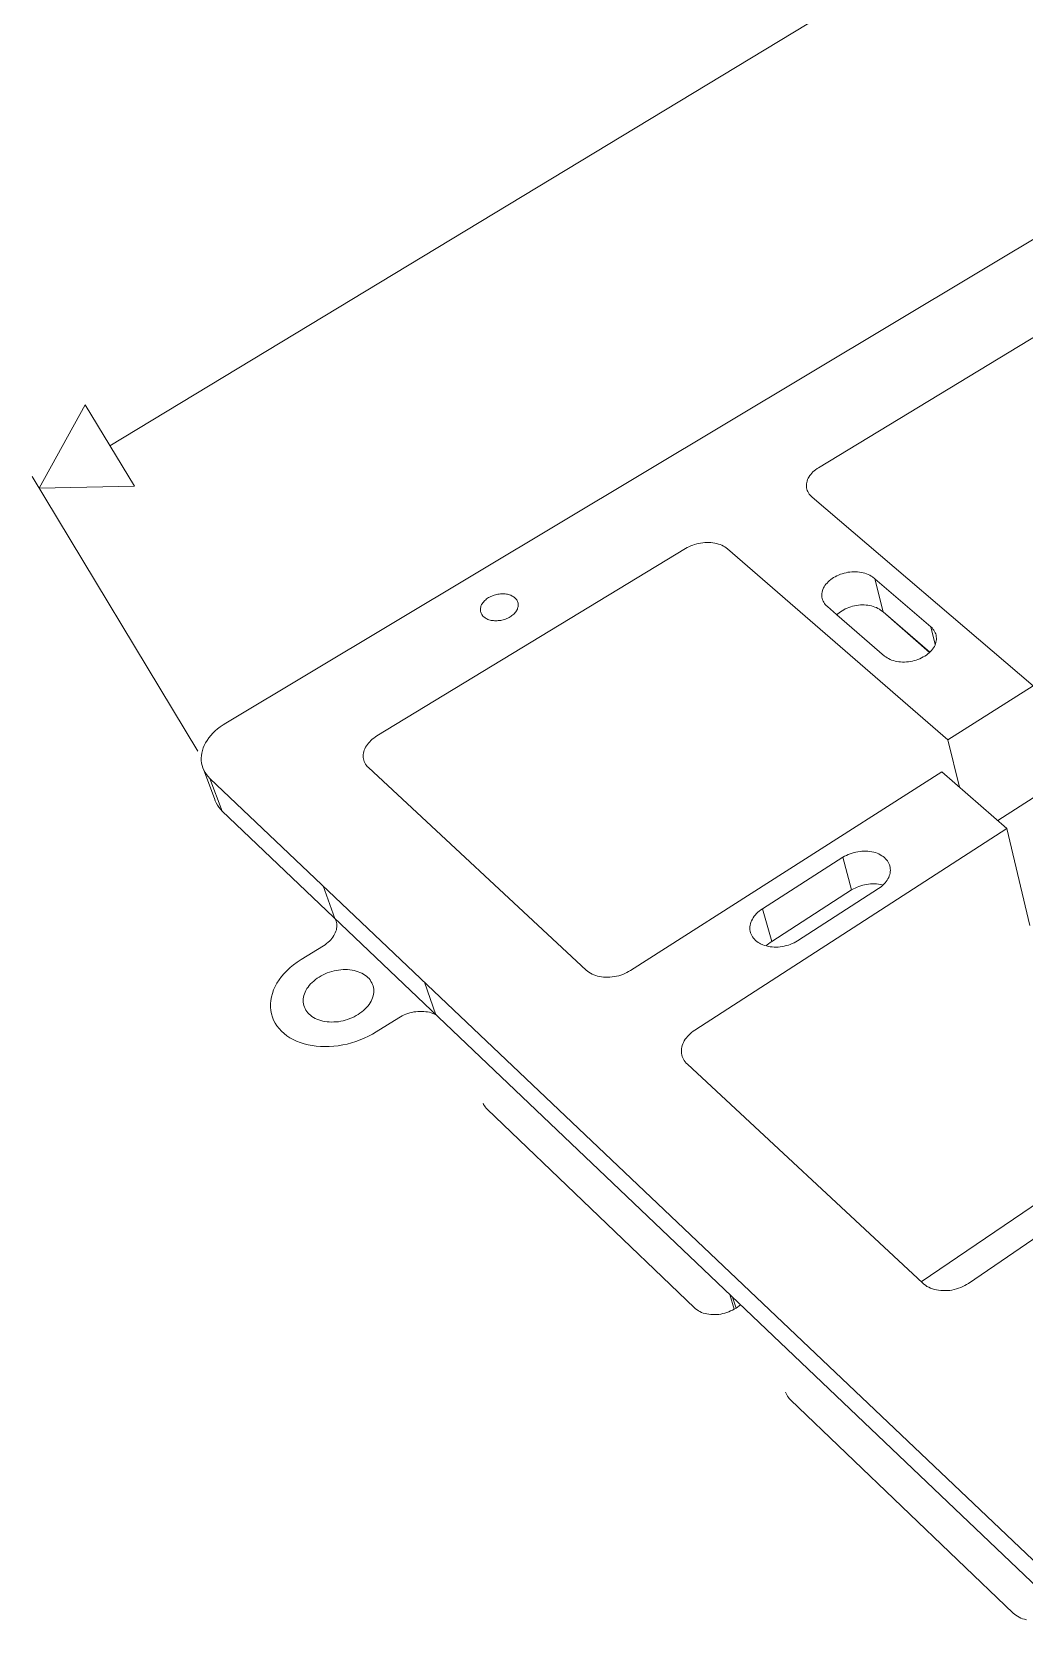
# Model space of a CAD drawing. Header units: millimetres. Extents: x 438 to 4638, y 478 to 3448.
# Drawn here: x 2655 to 2747.4, y 2265.7 to 2415.8 of the extents above; entities that cross this region are included whole.
import ezdxf

# ---------------------------------------------------------------- set-up
doc = ezdxf.new("R2010")
doc.units = ezdxf.units.MM

msp = doc.modelspace()

# ---------------------------------------------------------------- linework, layer by layer
at = {"lineweight": 5}
for p, q in [((2662.28, 2377.35), (2867.47, 2501.45)), ((2886.79, 2479.55), (2673.07, 2351.57)), ((2728.23, 2375.32), (2754.98, 2391.56)), ((2670.45, 2348.96), (2655.05, 2374.49)), ((2727.2, 2374.21), (2727.26, 2374.33)), ((2727.26, 2374.33), (2727.33, 2374.45)), ((2727.33, 2374.45), (2727.41, 2374.58)), ((2727.41, 2374.58), (2727.49, 2374.69)), ((2727.49, 2374.69), (2727.59, 2374.81)), ((2727.59, 2374.81), (2727.7, 2374.92)), ((2727.7, 2374.92), (2727.82, 2375.03)), ((2727.82, 2375.03), (2727.95, 2375.13)), ((2727.95, 2375.13), (2728.08, 2375.23)), ((2728.08, 2375.23), (2728.23, 2375.32)), ((2727.09, 2373.7), (2727.1, 2373.83)), ((2727.09, 2373.57), (2727.09, 2373.7)), ((2727.1, 2373.45), (2727.09, 2373.57)), ((2727.1, 2373.83), (2727.12, 2373.95)), ((2727.13, 2373.33), (2727.1, 2373.45)), ((2727.12, 2373.95), (2727.16, 2374.08)), ((2727.17, 2373.21), (2727.13, 2373.33)), ((2727.16, 2374.08), (2727.2, 2374.21)), ((2727.21, 2373.09), (2727.17, 2373.21)), ((2727.27, 2372.98), (2727.21, 2373.09)), ((2727.35, 2372.87), (2727.27, 2372.98)), ((2727.43, 2372.76), (2727.35, 2372.87)), ((2727.52, 2372.66), (2727.43, 2372.76)), ((2727.62, 2372.57), (2727.52, 2372.66)), ((2748.2, 2355.04), (2727.62, 2372.57)), ((2716.69, 2368.18), (2716.88, 2368.23)), ((2716.88, 2368.23), (2717.06, 2368.27)), ((2717.06, 2368.27), (2717.25, 2368.31)), ((2717.25, 2368.31), (2717.44, 2368.34)), ((2717.44, 2368.34), (2717.64, 2368.35)), ((2717.64, 2368.35), (2717.83, 2368.36)), ((2717.83, 2368.36), (2718.01, 2368.36)), ((2718.01, 2368.36), (2718.2, 2368.35)), ((2718.2, 2368.35), (2718.38, 2368.33)), ((2718.38, 2368.33), (2718.56, 2368.3)), ((2718.56, 2368.3), (2718.73, 2368.26)), ((2718.73, 2368.26), (2718.9, 2368.22)), ((2687.13, 2350.37), (2715.83, 2367.8)), ((2715.83, 2367.8), (2715.99, 2367.89)), ((2715.99, 2367.89), (2716.16, 2367.97)), ((2716.16, 2367.97), (2716.33, 2368.05)), ((2716.33, 2368.05), (2716.51, 2368.12)), ((2716.51, 2368.12), (2716.69, 2368.18)), ((2718.9, 2368.22), (2719.06, 2368.16)), ((2719.06, 2368.16), (2719.21, 2368.1)), ((2719.21, 2368.1), (2719.36, 2368.03)), ((2719.36, 2368.03), (2719.49, 2367.95)), ((2719.49, 2367.95), (2719.62, 2367.86)), ((2719.62, 2367.86), (2719.74, 2367.77)), ((2719.74, 2367.77), (2740.26, 2349.99)), ((2729.76, 2365.18), (2729.92, 2365.26)), ((2729.92, 2365.26), (2730.08, 2365.33)), ((2730.08, 2365.33), (2730.25, 2365.4)), ((2730.25, 2365.4), (2730.43, 2365.46)), ((2730.43, 2365.46), (2730.6, 2365.51)), ((2730.6, 2365.51), (2730.78, 2365.55)), ((2730.78, 2365.55), (2730.96, 2365.59)), ((2730.96, 2365.59), (2731.14, 2365.61)), ((2731.14, 2365.61), (2731.33, 2365.63)), ((2731.33, 2365.63), (2731.51, 2365.63)), ((2731.51, 2365.63), (2731.69, 2365.63)), ((2731.69, 2365.63), (2731.86, 2365.62)), ((2731.86, 2365.62), (2732.04, 2365.6)), ((2732.04, 2365.6), (2732.21, 2365.58)), ((2732.21, 2365.58), (2732.38, 2365.54)), ((2732.38, 2365.54), (2732.54, 2365.5)), ((2732.54, 2365.5), (2732.69, 2365.44)), ((2732.69, 2365.44), (2732.84, 2365.38)), ((2732.84, 2365.38), (2732.98, 2365.31)), ((2732.98, 2365.31), (2733.11, 2365.24)), ((2733.11, 2365.24), (2733.23, 2365.16)), ((2728.53, 2363.63), (2728.55, 2363.75)), ((2728.55, 2363.75), (2728.58, 2363.88)), ((2728.58, 2363.88), (2728.63, 2364)), ((2728.63, 2364), (2728.68, 2364.13)), ((2728.68, 2364.13), (2728.75, 2364.25)), ((2728.75, 2364.25), (2728.82, 2364.36)), ((2728.82, 2364.36), (2728.91, 2364.48)), ((2728.91, 2364.48), (2729.01, 2364.59)), ((2729.01, 2364.59), (2729.11, 2364.7)), ((2729.11, 2364.7), (2729.22, 2364.81)), ((2729.22, 2364.81), (2729.35, 2364.91)), ((2729.35, 2364.91), (2729.48, 2365)), ((2729.48, 2365), (2729.61, 2365.09)), ((2729.61, 2365.09), (2729.76, 2365.18)), ((2733.23, 2365.16), (2733.46, 2364.98)), ((2733.46, 2364.98), (2738.68, 2360.51)), ((2734.23, 2361.9), (2733.46, 2364.98)), ((2696.76, 2362.26), (2696.75, 2362.18)), ((2696.78, 2362.35), (2696.76, 2362.26)), ((2696.8, 2362.43), (2696.78, 2362.35)), ((2696.83, 2362.51), (2696.8, 2362.43)), ((2696.87, 2362.59), (2696.83, 2362.51)), ((2696.92, 2362.67), (2696.87, 2362.59)), ((2696.97, 2362.75), (2696.92, 2362.67)), ((2697.03, 2362.82), (2696.97, 2362.75)), ((2697.1, 2362.9), (2697.03, 2362.82)), ((2697.17, 2362.97), (2697.1, 2362.9)), ((2697.25, 2363.04), (2697.17, 2362.97)), ((2697.33, 2363.11), (2697.25, 2363.04)), ((2697.42, 2363.17), (2697.33, 2363.11)), ((2697.51, 2363.23), (2697.42, 2363.17)), ((2697.61, 2363.28), (2697.51, 2363.23)), ((2697.71, 2363.34), (2697.61, 2363.28)), ((2697.82, 2363.38), (2697.71, 2363.34)), ((2697.93, 2363.42), (2697.82, 2363.38)), ((2698.04, 2363.46), (2697.93, 2363.42)), ((2698.15, 2363.5), (2698.04, 2363.46)), ((2698.26, 2363.52), (2698.15, 2363.5)), ((2698.38, 2363.55), (2698.26, 2363.52)), ((2698.49, 2363.56), (2698.38, 2363.55)), ((2698.61, 2363.58), (2698.49, 2363.56)), ((2698.72, 2363.58), (2698.61, 2363.58)), ((2698.84, 2363.59), (2698.72, 2363.58)), ((2698.95, 2363.58), (2698.84, 2363.59)), ((2699.06, 2363.57), (2698.95, 2363.58)), ((2699.17, 2363.56), (2699.06, 2363.57)), ((2699.27, 2363.54), (2699.17, 2363.56)), ((2699.38, 2363.52), (2699.27, 2363.54)), ((2699.47, 2363.49), (2699.38, 2363.52)), ((2699.57, 2363.45), (2699.47, 2363.49)), ((2699.66, 2363.41), (2699.57, 2363.45)), ((2699.75, 2363.37), (2699.66, 2363.41)), ((2699.83, 2363.32), (2699.75, 2363.37)), ((2699.9, 2363.27), (2699.83, 2363.32)), ((2699.97, 2363.21), (2699.9, 2363.27)), ((2700.03, 2363.15), (2699.97, 2363.21)), ((2700.09, 2363.09), (2700.03, 2363.15)), ((2700.14, 2363.02), (2700.09, 2363.09)), ((2700.18, 2362.95), (2700.14, 2363.02)), ((2700.21, 2362.88), (2700.18, 2362.95)), ((2700.19, 2362.16), (2700.22, 2362.24)), ((2700.24, 2362.8), (2700.21, 2362.88)), ((2700.22, 2362.24), (2700.25, 2362.32)), ((2700.26, 2362.73), (2700.24, 2362.8)), ((2700.25, 2362.32), (2700.27, 2362.4)), ((2700.27, 2362.65), (2700.26, 2362.73)), ((2700.28, 2362.57), (2700.27, 2362.65)), ((2700.27, 2362.4), (2700.28, 2362.49)), ((2700.28, 2362.49), (2700.28, 2362.57)), ((2728.52, 2363.51), (2728.53, 2363.63)), ((2728.52, 2363.38), (2728.52, 2363.51)), ((2728.53, 2363.26), (2728.52, 2363.38)), ((2728.56, 2363.14), (2728.53, 2363.26)), ((2728.59, 2363.02), (2728.56, 2363.14)), ((2728.64, 2362.91), (2728.59, 2363.02)), ((2728.7, 2362.8), (2728.64, 2362.91)), ((2728.77, 2362.69), (2728.7, 2362.8)), ((2728.85, 2362.59), (2728.77, 2362.69)), ((2728.94, 2362.49), (2728.85, 2362.59)), ((2729.04, 2362.4), (2728.94, 2362.49)), ((2729.9, 2361.66), (2729.04, 2362.4)), ((2730.71, 2362.18), (2730.87, 2362.25)), ((2730.87, 2362.25), (2731.04, 2362.32)), ((2731.04, 2362.32), (2731.21, 2362.38)), ((2731.21, 2362.38), (2731.39, 2362.43)), ((2731.39, 2362.43), (2731.57, 2362.47)), ((2731.57, 2362.47), (2731.75, 2362.51)), ((2731.75, 2362.51), (2731.93, 2362.53)), ((2731.93, 2362.53), (2732.11, 2362.55)), ((2732.11, 2362.55), (2732.29, 2362.55)), ((2732.29, 2362.55), (2732.47, 2362.55)), ((2732.47, 2362.55), (2732.64, 2362.54)), ((2732.64, 2362.54), (2732.82, 2362.52)), ((2732.82, 2362.52), (2732.99, 2362.5)), ((2732.99, 2362.5), (2733.15, 2362.46)), ((2733.15, 2362.46), (2733.31, 2362.42)), ((2733.31, 2362.42), (2733.47, 2362.36)), ((2733.47, 2362.36), (2733.61, 2362.3)), ((2733.61, 2362.3), (2733.75, 2362.23)), ((2733.75, 2362.23), (2733.88, 2362.16)), ((2696.75, 2362.18), (2696.75, 2362.1)), ((2696.75, 2362.1), (2696.75, 2362.02)), ((2696.75, 2362.02), (2696.76, 2361.94)), ((2696.76, 2361.94), (2696.78, 2361.87)), ((2696.78, 2361.87), (2696.81, 2361.79)), ((2696.81, 2361.79), (2696.85, 2361.72)), ((2696.85, 2361.72), (2696.89, 2361.65)), ((2696.89, 2361.65), (2696.94, 2361.58)), ((2696.94, 2361.58), (2696.99, 2361.52)), ((2696.99, 2361.52), (2697.05, 2361.45)), ((2697.05, 2361.45), (2697.12, 2361.4)), ((2697.12, 2361.4), (2697.2, 2361.35)), ((2697.2, 2361.35), (2697.28, 2361.3)), ((2697.28, 2361.3), (2697.36, 2361.25)), ((2697.36, 2361.25), (2697.45, 2361.21)), ((2697.45, 2361.21), (2697.55, 2361.18)), ((2697.55, 2361.18), (2697.65, 2361.15)), ((2697.65, 2361.15), (2697.75, 2361.12)), ((2697.75, 2361.12), (2697.85, 2361.1)), ((2697.85, 2361.1), (2697.96, 2361.09)), ((2697.96, 2361.09), (2698.08, 2361.08)), ((2698.08, 2361.08), (2698.19, 2361.08)), ((2698.19, 2361.08), (2698.3, 2361.08)), ((2698.3, 2361.08), (2698.42, 2361.09)), ((2698.42, 2361.09), (2698.53, 2361.1)), ((2698.53, 2361.1), (2698.65, 2361.12)), ((2698.65, 2361.12), (2698.76, 2361.14)), ((2698.76, 2361.14), (2698.88, 2361.17)), ((2698.88, 2361.17), (2698.99, 2361.2)), ((2698.99, 2361.2), (2699.1, 2361.24)), ((2699.1, 2361.24), (2699.21, 2361.28)), ((2699.21, 2361.28), (2699.31, 2361.33)), ((2699.31, 2361.33), (2699.42, 2361.38)), ((2699.42, 2361.38), (2699.51, 2361.44)), ((2699.51, 2361.44), (2699.61, 2361.5)), ((2699.61, 2361.5), (2699.69, 2361.56)), ((2699.69, 2361.56), (2699.78, 2361.63)), ((2699.78, 2361.63), (2699.86, 2361.7)), ((2699.86, 2361.7), (2699.93, 2361.77)), ((2699.93, 2361.77), (2699.99, 2361.84)), ((2699.99, 2361.84), (2700.05, 2361.92)), ((2700.05, 2361.92), (2700.11, 2362)), ((2700.11, 2362), (2700.15, 2362.08)), ((2700.15, 2362.08), (2700.19, 2362.16)), ((2729.92, 2361.64), (2729.9, 2361.66)), ((2729.92, 2361.64), (2730.02, 2361.73)), ((2734.36, 2357.8), (2729.92, 2361.64)), ((2730.02, 2361.73), (2730.14, 2361.83)), ((2730.14, 2361.83), (2730.27, 2361.92)), ((2730.27, 2361.92), (2730.41, 2362.01)), ((2730.41, 2362.01), (2730.56, 2362.1)), ((2730.56, 2362.1), (2730.71, 2362.18)), ((2733.88, 2362.16), (2734, 2362.08)), ((2734, 2362.08), (2734.23, 2361.9)), ((2734.23, 2361.9), (2738.58, 2358.16)), ((2734.23, 2361.9), (2738.56, 2358.14)), ((2738.68, 2360.51), (2738.78, 2360.41)), ((2739.08, 2358.86), (2738.68, 2360.51)), ((2738.78, 2360.41), (2738.87, 2360.31)), ((2738.87, 2360.31), (2738.95, 2360.2)), ((2738.95, 2360.2), (2739.02, 2360.09)), ((2739.02, 2360.09), (2739.08, 2359.97)), ((2739.08, 2359.97), (2739.13, 2359.85)), ((2739.13, 2359.85), (2739.16, 2359.73)), ((2739.16, 2359.73), (2739.18, 2359.6)), ((2739.18, 2359.6), (2739.19, 2359.47)), ((2739.19, 2359.34), (2739.18, 2359.21)), ((2739.19, 2359.47), (2739.19, 2359.34)), ((2734.48, 2357.72), (2734.36, 2357.8)), ((2734.6, 2357.63), (2734.48, 2357.72)), ((2738.11, 2357.79), (2737.96, 2357.71)), ((2738.26, 2357.89), (2738.11, 2357.79)), ((2738.39, 2357.99), (2738.26, 2357.89)), ((2738.52, 2358.1), (2738.39, 2357.99)), ((2738.58, 2358.16), (2738.52, 2358.1)), ((2738.63, 2358.21), (2738.58, 2358.16)), ((2738.74, 2358.32), (2738.63, 2358.21)), ((2738.84, 2358.44), (2738.74, 2358.32)), ((2738.92, 2358.57), (2738.84, 2358.44)), ((2739, 2358.69), (2738.92, 2358.57)), ((2739.06, 2358.82), (2739, 2358.69)), ((2739.11, 2358.95), (2739.06, 2358.82)), ((2739.15, 2359.08), (2739.11, 2358.95)), ((2739.18, 2359.21), (2739.15, 2359.08)), ((2734.73, 2357.56), (2734.6, 2357.63)), ((2734.88, 2357.49), (2734.73, 2357.56)), ((2735.02, 2357.43), (2734.88, 2357.49)), ((2735.18, 2357.38), (2735.02, 2357.43)), ((2735.34, 2357.33), (2735.18, 2357.38)), ((2735.51, 2357.3), (2735.34, 2357.33)), ((2735.68, 2357.27), (2735.51, 2357.3)), ((2735.86, 2357.25), (2735.68, 2357.27)), ((2736.04, 2357.24), (2735.86, 2357.25)), ((2736.22, 2357.24), (2736.04, 2357.24)), ((2736.4, 2357.25), (2736.22, 2357.24)), ((2736.58, 2357.27), (2736.4, 2357.25)), ((2736.77, 2357.29), (2736.58, 2357.27)), ((2736.95, 2357.33), (2736.77, 2357.29)), ((2737.13, 2357.37), (2736.95, 2357.33)), ((2737.3, 2357.42), (2737.13, 2357.37)), ((2737.47, 2357.48), (2737.3, 2357.42)), ((2737.64, 2357.55), (2737.47, 2357.48)), ((2737.81, 2357.62), (2737.64, 2357.55)), ((2737.96, 2357.71), (2737.81, 2357.62)), ((2748.2, 2355.04), (2740.26, 2349.99)), ((2671.66, 2350.4), (2671.49, 2350.18)), ((2671.86, 2350.62), (2671.66, 2350.4)), ((2672.07, 2350.83), (2671.86, 2350.62)), ((2672.3, 2351.03), (2672.07, 2350.83)), ((2672.55, 2351.22), (2672.3, 2351.03)), ((2672.8, 2351.4), (2672.55, 2351.22)), ((2673.07, 2351.57), (2672.8, 2351.4)), ((2686.83, 2350.17), (2686.98, 2350.27)), ((2686.98, 2350.27), (2687.13, 2350.37)), ((2670.82, 2348.78), (2670.79, 2348.54)), ((2670.88, 2349.01), (2670.82, 2348.78)), ((2670.96, 2349.25), (2670.88, 2349.01)), ((2671.06, 2349.49), (2670.96, 2349.25)), ((2671.18, 2349.72), (2671.06, 2349.49)), ((2671.33, 2349.95), (2671.18, 2349.72)), ((2671.49, 2350.18), (2671.33, 2349.95)), ((2685.85, 2348.63), (2685.87, 2348.77)), ((2685.87, 2348.77), (2685.9, 2348.91)), ((2685.9, 2348.91), (2685.95, 2349.04)), ((2685.95, 2349.04), (2686, 2349.18)), ((2686, 2349.18), (2686.07, 2349.31)), ((2686.07, 2349.31), (2686.15, 2349.45)), ((2686.15, 2349.45), (2686.24, 2349.58)), ((2686.24, 2349.58), (2686.34, 2349.7)), ((2686.34, 2349.7), (2686.45, 2349.83)), ((2686.45, 2349.83), (2686.57, 2349.95)), ((2686.57, 2349.95), (2686.69, 2350.06)), ((2686.69, 2350.06), (2686.83, 2350.17)), ((2740.26, 2349.99), (2741.34, 2345.6)), ((2670.79, 2348.54), (2670.77, 2348.3)), ((2670.77, 2348.3), (2670.78, 2348.07)), ((2670.78, 2348.07), (2670.8, 2347.84)), ((2670.8, 2347.84), (2670.85, 2347.62)), ((2670.85, 2347.62), (2670.92, 2347.4)), ((2670.92, 2347.4), (2671.01, 2347.19)), ((2685.85, 2348.5), (2685.85, 2348.63)), ((2685.85, 2348.37), (2685.85, 2348.5)), ((2685.87, 2348.23), (2685.85, 2348.37)), ((2685.9, 2348.11), (2685.87, 2348.23)), ((2685.95, 2347.98), (2685.9, 2348.11)), ((2686, 2347.86), (2685.95, 2347.98)), ((2686.07, 2347.74), (2686, 2347.86)), ((2686.15, 2347.63), (2686.07, 2347.74)), ((2686.23, 2347.52), (2686.15, 2347.63)), ((2686.34, 2347.42), (2686.23, 2347.52)), ((2706.6, 2328.58), (2686.34, 2347.42)), ((2671.01, 2347.19), (2671.13, 2346.98)), ((2672, 2344.56), (2671.01, 2347.19)), ((2671.13, 2346.98), (2671.26, 2346.79)), ((2671.26, 2346.79), (2671.41, 2346.6)), ((2671.41, 2346.6), (2671.58, 2346.42)), ((2671.58, 2346.42), (2890.68, 2138.43)), ((2672.73, 2343.37), (2671.58, 2346.42)), ((2739.69, 2347.04), (2710.72, 2328.55)), ((2739.69, 2347.04), (2745.74, 2341.77)), ((2750.27, 2345.95), (2744.91, 2342.49)), ((2672.07, 2344.34), (2672, 2344.56)), ((2672.07, 2344.34), (2672.16, 2344.13)), ((2672.16, 2344.13), (2672.28, 2343.93)), ((2672.28, 2343.93), (2672.41, 2343.73)), ((2672.41, 2343.73), (2672.56, 2343.55)), ((2672.56, 2343.55), (2672.73, 2343.37)), ((2672.73, 2343.37), (2890.53, 2136.05)), ((2716.71, 2323.01), (2745.74, 2341.77)), ((2745.74, 2341.77), (2747.89, 2332.74)), ((2730.48, 2339.08), (2722.99, 2334.29)), ((2730.65, 2339.18), (2730.48, 2339.08)), ((2731.3, 2336.04), (2730.48, 2339.08)), ((2730.81, 2339.26), (2730.65, 2339.18)), ((2730.98, 2339.34), (2730.81, 2339.26)), ((2731.16, 2339.41), (2730.98, 2339.34)), ((2731.34, 2339.47), (2731.16, 2339.41)), ((2731.52, 2339.52), (2731.34, 2339.47)), ((2731.7, 2339.57), (2731.52, 2339.52)), ((2731.89, 2339.6), (2731.7, 2339.57)), ((2732.08, 2339.63), (2731.89, 2339.6)), ((2732.26, 2339.65), (2732.08, 2339.63)), ((2732.45, 2339.65), (2732.26, 2339.65)), ((2732.64, 2339.65), (2732.45, 2339.65)), ((2732.82, 2339.64), (2732.64, 2339.65)), ((2733, 2339.62), (2732.82, 2339.64)), ((2733.18, 2339.59), (2733, 2339.62)), ((2733.35, 2339.55), (2733.18, 2339.59)), ((2733.51, 2339.51), (2733.35, 2339.55)), ((2733.67, 2339.45), (2733.51, 2339.51)), ((2733.82, 2339.39), (2733.67, 2339.45)), ((2733.97, 2339.31), (2733.82, 2339.39)), ((2734.11, 2339.23), (2733.97, 2339.31)), ((2734.23, 2339.15), (2734.11, 2339.23)), ((2734.35, 2339.05), (2734.23, 2339.15)), ((2734.46, 2338.95), (2734.35, 2339.05)), ((2734.55, 2338.85), (2734.46, 2338.95)), ((2734.63, 2338.74), (2734.55, 2338.85)), ((2734.71, 2338.63), (2734.63, 2338.74)), ((2734.77, 2338.51), (2734.71, 2338.63)), ((2734.82, 2338.39), (2734.77, 2338.51)), ((2734.86, 2338.27), (2734.82, 2338.39)), ((2734.89, 2338.14), (2734.86, 2338.27)), ((2734.31, 2336.59), (2734.42, 2336.71)), ((2734.42, 2336.71), (2734.52, 2336.83)), ((2734.52, 2336.83), (2734.61, 2336.95)), ((2734.61, 2336.95), (2734.68, 2337.08)), ((2734.68, 2337.08), (2734.75, 2337.21)), ((2734.75, 2337.21), (2734.8, 2337.34)), ((2734.8, 2337.34), (2734.85, 2337.48)), ((2734.85, 2337.48), (2734.88, 2337.61)), ((2734.88, 2337.61), (2734.9, 2337.74)), ((2734.9, 2338.01), (2734.89, 2338.14)), ((2734.91, 2337.88), (2734.9, 2338.01)), ((2734.9, 2337.74), (2734.91, 2337.88)), ((2683.22, 2333.38), (2682.12, 2336.42)), ((2731.3, 2336.04), (2723.86, 2331.25)), ((2726.26, 2331.31), (2733.79, 2336.17)), ((2731.47, 2336.14), (2731.3, 2336.04)), ((2731.63, 2336.22), (2731.47, 2336.14)), ((2731.8, 2336.3), (2731.63, 2336.22)), ((2731.97, 2336.37), (2731.8, 2336.3)), ((2732.15, 2336.43), (2731.97, 2336.37)), ((2732.33, 2336.48), (2732.15, 2336.43)), ((2732.51, 2336.53), (2732.33, 2336.48)), ((2732.7, 2336.56), (2732.51, 2336.53)), ((2732.88, 2336.59), (2732.7, 2336.56)), ((2733.07, 2336.6), (2732.88, 2336.59)), ((2733.26, 2336.61), (2733.07, 2336.6)), ((2733.44, 2336.61), (2733.26, 2336.61)), ((2733.62, 2336.6), (2733.44, 2336.61)), ((2733.8, 2336.58), (2733.62, 2336.6)), ((2733.79, 2336.17), (2733.94, 2336.27)), ((2733.98, 2336.55), (2733.8, 2336.58)), ((2733.94, 2336.27), (2734.07, 2336.37)), ((2734.15, 2336.51), (2733.98, 2336.55)), ((2734.07, 2336.37), (2734.2, 2336.48)), ((2734.21, 2336.49), (2734.15, 2336.51)), ((2734.2, 2336.48), (2734.21, 2336.49)), ((2734.21, 2336.49), (2734.31, 2336.59)), ((2722.33, 2333.71), (2722.23, 2333.59)), ((2722.44, 2333.84), (2722.33, 2333.71)), ((2722.57, 2333.96), (2722.44, 2333.84)), ((2722.7, 2334.07), (2722.57, 2333.96)), ((2722.84, 2334.18), (2722.7, 2334.07)), ((2722.99, 2334.29), (2722.84, 2334.18)), ((2723.86, 2331.25), (2722.99, 2334.29)), ((2683.28, 2333.26), (2683.22, 2333.38)), ((2683.25, 2332.06), (2683.31, 2332.2)), ((2683.33, 2333.14), (2683.28, 2333.26)), ((2683.31, 2332.2), (2683.35, 2332.34)), ((2683.36, 2333.01), (2683.33, 2333.14)), ((2683.35, 2332.34), (2683.37, 2332.47)), ((2683.38, 2332.88), (2683.36, 2333.01)), ((2683.37, 2332.47), (2683.39, 2332.61)), ((2683.39, 2332.75), (2683.38, 2332.88)), ((2683.39, 2332.61), (2683.39, 2332.75)), ((2721.84, 2332.61), (2721.83, 2332.47)), ((2721.83, 2332.47), (2721.84, 2332.33)), ((2721.86, 2332.76), (2721.84, 2332.61)), ((2721.84, 2332.33), (2721.86, 2332.2)), ((2721.89, 2332.9), (2721.86, 2332.76)), ((2721.93, 2333.04), (2721.89, 2332.9)), ((2721.99, 2333.18), (2721.93, 2333.04)), ((2722.06, 2333.32), (2721.99, 2333.18)), ((2722.14, 2333.45), (2722.06, 2333.32)), ((2722.23, 2333.59), (2722.14, 2333.45)), ((2680.06, 2329.56), (2682.15, 2330.85)), ((2682.15, 2330.85), (2682.3, 2330.95)), ((2682.3, 2330.95), (2682.44, 2331.06)), ((2682.44, 2331.06), (2682.58, 2331.17)), ((2682.58, 2331.17), (2682.71, 2331.29)), ((2682.71, 2331.29), (2682.82, 2331.41)), ((2682.82, 2331.41), (2682.93, 2331.53)), ((2682.93, 2331.53), (2683.03, 2331.66)), ((2683.03, 2331.66), (2683.11, 2331.79)), ((2683.11, 2331.79), (2683.19, 2331.93)), ((2683.19, 2331.93), (2683.25, 2332.06)), ((2721.86, 2332.2), (2721.9, 2332.06)), ((2721.9, 2332.06), (2721.95, 2331.93)), ((2721.95, 2331.93), (2722.01, 2331.81)), ((2722.01, 2331.81), (2722.08, 2331.68)), ((2722.08, 2331.68), (2722.16, 2331.57)), ((2722.16, 2331.57), (2722.26, 2331.45)), ((2722.26, 2331.45), (2722.36, 2331.35)), ((2722.36, 2331.35), (2722.48, 2331.25)), ((2722.48, 2331.25), (2722.61, 2331.16)), ((2722.61, 2331.16), (2722.74, 2331.08)), ((2722.74, 2331.08), (2722.83, 2331.03)), ((2722.83, 2331.03), (2722.89, 2331)), ((2722.89, 2331), (2722.98, 2330.96)), ((2722.98, 2330.96), (2723.04, 2330.94)), ((2723.04, 2330.94), (2723.2, 2330.88)), ((2723.2, 2330.88), (2723.37, 2330.83)), ((2723.44, 2330.93), (2723.34, 2330.84)), ((2723.37, 2330.83), (2723.54, 2330.79)), ((2723.57, 2331.04), (2723.44, 2330.93)), ((2723.54, 2330.79), (2723.72, 2330.76)), ((2723.71, 2331.15), (2723.57, 2331.04)), ((2723.86, 2331.25), (2723.71, 2331.15)), ((2723.72, 2330.76), (2723.9, 2330.74)), ((2723.9, 2330.74), (2724.09, 2330.73)), ((2724.09, 2330.73), (2724.27, 2330.72)), ((2724.27, 2330.72), (2724.46, 2330.73)), ((2724.46, 2330.73), (2724.65, 2330.75)), ((2724.65, 2330.75), (2724.84, 2330.78)), ((2724.84, 2330.78), (2725.03, 2330.81)), ((2725.03, 2330.81), (2725.22, 2330.86)), ((2725.22, 2330.86), (2725.41, 2330.91)), ((2725.41, 2330.91), (2725.59, 2330.98)), ((2725.59, 2330.98), (2725.76, 2331.05)), ((2725.76, 2331.05), (2725.94, 2331.13)), ((2725.94, 2331.13), (2726.1, 2331.22)), ((2726.1, 2331.22), (2726.26, 2331.31)), ((2679.37, 2329.08), (2679.7, 2329.33)), ((2679.7, 2329.33), (2680.06, 2329.56)), ((2678.02, 2327.67), (2678.24, 2327.98)), ((2678.24, 2327.98), (2678.49, 2328.27)), ((2678.49, 2328.27), (2678.76, 2328.55)), ((2678.76, 2328.55), (2679.06, 2328.82)), ((2679.06, 2328.82), (2679.37, 2329.08)), ((2681.4, 2327.7), (2681.24, 2327.57)), ((2681.56, 2327.83), (2681.4, 2327.7)), ((2681.74, 2327.94), (2681.56, 2327.83)), ((2681.92, 2328.05), (2681.74, 2327.94)), ((2682.11, 2328.15), (2681.92, 2328.05)), ((2682.3, 2328.24), (2682.11, 2328.15)), ((2682.5, 2328.32), (2682.3, 2328.24)), ((2682.71, 2328.39), (2682.5, 2328.32)), ((2682.92, 2328.46), (2682.71, 2328.39)), ((2683.13, 2328.51), (2682.92, 2328.46)), ((2683.34, 2328.56), (2683.13, 2328.51)), ((2683.56, 2328.59), (2683.34, 2328.56)), ((2683.77, 2328.62), (2683.56, 2328.59)), ((2683.98, 2328.63), (2683.77, 2328.62)), ((2684.19, 2328.63), (2683.98, 2328.63)), ((2684.4, 2328.63), (2684.19, 2328.63)), ((2684.61, 2328.61), (2684.4, 2328.63)), ((2684.81, 2328.58), (2684.61, 2328.61)), ((2685, 2328.55), (2684.81, 2328.58)), ((2685.19, 2328.5), (2685, 2328.55)), ((2685.37, 2328.44), (2685.19, 2328.5)), ((2685.54, 2328.37), (2685.37, 2328.44)), ((2685.71, 2328.3), (2685.54, 2328.37)), ((2685.87, 2328.21), (2685.71, 2328.3)), ((2686.01, 2328.12), (2685.87, 2328.21)), ((2686.15, 2328.02), (2686.01, 2328.12)), ((2686.27, 2327.91), (2686.15, 2328.02)), ((2686.39, 2327.79), (2686.27, 2327.91)), ((2686.49, 2327.67), (2686.39, 2327.79)), ((2706.72, 2328.48), (2706.6, 2328.58)), ((2706.85, 2328.38), (2706.72, 2328.48)), ((2706.99, 2328.29), (2706.85, 2328.38)), ((2707.15, 2328.21), (2706.99, 2328.29)), ((2707.31, 2328.14), (2707.15, 2328.21)), ((2707.48, 2328.08), (2707.31, 2328.14)), ((2707.65, 2328.03), (2707.48, 2328.08)), ((2707.83, 2327.99), (2707.65, 2328.03)), ((2708.02, 2327.95), (2707.83, 2327.99)), ((2708.21, 2327.93), (2708.02, 2327.95)), ((2708.41, 2327.92), (2708.21, 2327.93)), ((2708.61, 2327.92), (2708.41, 2327.92)), ((2708.81, 2327.93), (2708.61, 2327.92)), ((2709.01, 2327.95), (2708.81, 2327.93)), ((2709.22, 2327.98), (2709.01, 2327.95)), ((2709.42, 2328.01), (2709.22, 2327.98)), ((2709.62, 2328.06), (2709.42, 2328.01)), ((2709.81, 2328.12), (2709.62, 2328.06)), ((2710.01, 2328.19), (2709.81, 2328.12)), ((2710.19, 2328.27), (2710.01, 2328.19)), ((2710.38, 2328.35), (2710.19, 2328.27)), ((2710.55, 2328.45), (2710.38, 2328.35)), ((2710.72, 2328.55), (2710.55, 2328.45)), ((2677.3, 2326.09), (2677.39, 2326.42)), ((2677.39, 2326.42), (2677.5, 2326.74)), ((2677.5, 2326.74), (2677.65, 2327.05)), ((2677.65, 2327.05), (2677.82, 2327.37)), ((2677.82, 2327.37), (2678.02, 2327.67)), ((2680.33, 2326.22), (2680.3, 2326.07)), ((2680.38, 2326.38), (2680.33, 2326.22)), ((2680.45, 2326.54), (2680.38, 2326.38)), ((2680.52, 2326.7), (2680.45, 2326.54)), ((2680.61, 2326.86), (2680.52, 2326.7)), ((2680.71, 2327.01), (2680.61, 2326.86)), ((2680.83, 2327.16), (2680.71, 2327.01)), ((2680.95, 2327.3), (2680.83, 2327.16)), ((2681.09, 2327.44), (2680.95, 2327.3)), ((2681.24, 2327.57), (2681.09, 2327.44)), ((2686.57, 2327.54), (2686.49, 2327.67)), ((2686.65, 2327.4), (2686.57, 2327.54)), ((2686.71, 2327.26), (2686.65, 2327.4)), ((2686.76, 2327.11), (2686.71, 2327.26)), ((2686.8, 2326.96), (2686.76, 2327.11)), ((2686.76, 2326.18), (2686.8, 2326.34)), ((2686.82, 2326.81), (2686.8, 2326.96)), ((2686.8, 2326.34), (2686.82, 2326.5)), ((2686.82, 2326.65), (2686.82, 2326.81)), ((2686.82, 2326.5), (2686.82, 2326.65)), ((2692.62, 2324.43), (2691.56, 2327.45)), ((2677.21, 2325.45), (2677.24, 2325.77)), ((2677.21, 2325.14), (2677.21, 2325.45)), ((2677.24, 2324.83), (2677.21, 2325.14)), ((2677.24, 2325.77), (2677.3, 2326.09)), ((2677.3, 2324.52), (2677.24, 2324.83)), ((2680.3, 2326.07), (2680.27, 2325.91)), ((2680.27, 2325.91), (2680.27, 2325.75)), ((2680.27, 2325.75), (2680.27, 2325.59)), ((2680.27, 2325.59), (2680.29, 2325.44)), ((2680.29, 2325.44), (2680.32, 2325.29)), ((2680.32, 2325.29), (2680.37, 2325.14)), ((2680.37, 2325.14), (2680.43, 2325)), ((2680.43, 2325), (2680.51, 2324.86)), ((2680.51, 2324.86), (2680.6, 2324.73)), ((2680.6, 2324.73), (2680.7, 2324.61)), ((2685.71, 2324.69), (2685.86, 2324.82)), ((2685.86, 2324.82), (2686.01, 2324.96)), ((2686.01, 2324.96), (2686.15, 2325.1)), ((2686.15, 2325.1), (2686.27, 2325.24)), ((2686.27, 2325.24), (2686.39, 2325.39)), ((2686.39, 2325.39), (2686.49, 2325.55)), ((2686.49, 2325.55), (2686.58, 2325.7)), ((2686.58, 2325.7), (2686.65, 2325.86)), ((2686.65, 2325.86), (2686.71, 2326.02)), ((2686.71, 2326.02), (2686.76, 2326.18)), ((2690.74, 2324.72), (2690.56, 2324.69)), ((2690.93, 2324.74), (2690.74, 2324.72)), ((2691.12, 2324.75), (2690.93, 2324.74)), ((2691.3, 2324.75), (2691.12, 2324.75)), ((2691.48, 2324.74), (2691.3, 2324.75)), ((2691.66, 2324.72), (2691.48, 2324.74)), ((2691.84, 2324.7), (2691.66, 2324.72)), ((2692.01, 2324.66), (2691.84, 2324.7)), ((2677.39, 2324.22), (2677.3, 2324.52)), ((2677.5, 2323.94), (2677.39, 2324.22)), ((2677.65, 2323.66), (2677.5, 2323.94)), ((2677.82, 2323.39), (2677.65, 2323.66)), ((2678.02, 2323.14), (2677.82, 2323.39)), ((2680.7, 2324.61), (2680.81, 2324.49)), ((2680.81, 2324.49), (2680.93, 2324.38)), ((2680.93, 2324.38), (2681.07, 2324.27)), ((2681.07, 2324.27), (2681.21, 2324.18)), ((2681.21, 2324.18), (2681.37, 2324.09)), ((2681.37, 2324.09), (2681.54, 2324.02)), ((2681.54, 2324.02), (2681.71, 2323.95)), ((2681.71, 2323.95), (2681.89, 2323.89)), ((2681.89, 2323.89), (2682.08, 2323.84)), ((2682.08, 2323.84), (2682.28, 2323.8)), ((2682.28, 2323.8), (2682.48, 2323.78)), ((2682.48, 2323.78), (2682.69, 2323.76)), ((2682.69, 2323.76), (2682.9, 2323.75)), ((2682.9, 2323.75), (2683.11, 2323.76)), ((2683.11, 2323.76), (2683.32, 2323.77)), ((2683.32, 2323.77), (2683.54, 2323.79)), ((2683.54, 2323.79), (2683.75, 2323.83)), ((2683.75, 2323.83), (2683.97, 2323.87)), ((2683.97, 2323.87), (2684.18, 2323.93)), ((2684.18, 2323.93), (2684.39, 2323.99)), ((2684.39, 2323.99), (2684.6, 2324.07)), ((2684.6, 2324.07), (2684.8, 2324.15)), ((2684.8, 2324.15), (2684.99, 2324.24)), ((2684.99, 2324.24), (2685.18, 2324.35)), ((2685.18, 2324.35), (2685.37, 2324.45)), ((2685.37, 2324.45), (2685.54, 2324.57)), ((2685.54, 2324.57), (2685.71, 2324.69)), ((2689.15, 2324.16), (2687.05, 2322.83)), ((2689.31, 2324.25), (2689.15, 2324.16)), ((2689.48, 2324.34), (2689.31, 2324.25)), ((2689.65, 2324.42), (2689.48, 2324.34)), ((2689.82, 2324.49), (2689.65, 2324.42)), ((2690, 2324.55), (2689.82, 2324.49)), ((2690.18, 2324.61), (2690, 2324.55)), ((2690.37, 2324.65), (2690.18, 2324.61)), ((2690.56, 2324.69), (2690.37, 2324.65)), ((2692.17, 2324.62), (2692.01, 2324.66)), ((2692.33, 2324.56), (2692.17, 2324.62)), ((2692.48, 2324.5), (2692.33, 2324.56)), ((2692.62, 2324.43), (2692.48, 2324.5)), ((2678.25, 2322.9), (2678.02, 2323.14)), ((2678.49, 2322.68), (2678.25, 2322.9)), ((2678.75, 2322.48), (2678.49, 2322.68)), ((2679.03, 2322.3), (2678.75, 2322.48)), ((2679.33, 2322.13), (2679.03, 2322.3)), ((2679.65, 2321.98), (2679.33, 2322.13)), ((2679.99, 2321.85), (2679.65, 2321.98)), ((2680.34, 2321.74), (2679.99, 2321.85)), ((2680.71, 2321.65), (2680.34, 2321.74)), ((2684.35, 2321.71), (2683.94, 2321.62)), ((2684.76, 2321.82), (2684.35, 2321.71)), ((2685.17, 2321.94), (2684.76, 2321.82)), ((2685.56, 2322.09), (2685.17, 2321.94)), ((2685.95, 2322.25), (2685.56, 2322.09)), ((2686.33, 2322.43), (2685.95, 2322.25)), ((2686.7, 2322.62), (2686.33, 2322.43)), ((2687.05, 2322.83), (2686.7, 2322.62)), ((2715.54, 2321.57), (2715.59, 2321.72)), ((2715.59, 2321.72), (2715.66, 2321.86)), ((2715.66, 2321.86), (2715.73, 2322.01)), ((2715.73, 2322.01), (2715.82, 2322.15)), ((2715.82, 2322.15), (2715.92, 2322.28)), ((2715.92, 2322.28), (2716.02, 2322.42)), ((2716.02, 2322.42), (2716.14, 2322.55)), ((2716.14, 2322.55), (2716.27, 2322.67)), ((2716.27, 2322.67), (2716.41, 2322.79)), ((2716.41, 2322.79), (2716.56, 2322.9)), ((2716.56, 2322.9), (2716.71, 2323.01)), ((2681.09, 2321.57), (2680.71, 2321.65)), ((2681.47, 2321.52), (2681.09, 2321.57)), ((2681.87, 2321.49), (2681.47, 2321.52)), ((2682.28, 2321.47), (2681.87, 2321.49)), ((2682.69, 2321.48), (2682.28, 2321.47)), ((2683.1, 2321.51), (2682.69, 2321.48)), ((2683.52, 2321.55), (2683.1, 2321.51)), ((2683.94, 2321.62), (2683.52, 2321.55)), ((2715.46, 2321.13), (2715.48, 2321.28)), ((2715.46, 2320.99), (2715.46, 2321.13)), ((2715.47, 2320.84), (2715.46, 2320.99)), ((2715.5, 2320.7), (2715.47, 2320.84)), ((2715.48, 2321.28), (2715.5, 2321.43)), ((2715.5, 2321.43), (2715.54, 2321.57)), ((2715.54, 2320.56), (2715.5, 2320.7)), ((2715.59, 2320.43), (2715.54, 2320.56)), ((2715.65, 2320.3), (2715.59, 2320.43)), ((2715.72, 2320.17), (2715.65, 2320.3)), ((2715.81, 2320.05), (2715.72, 2320.17)), ((2715.91, 2319.93), (2715.81, 2320.05)), ((2716.01, 2319.83), (2715.91, 2319.93)), ((2737.89, 2299.49), (2716.01, 2319.83)), ((2771.43, 2319.41), (2742.18, 2299.45)), ((2697.05, 2316.08), (2697, 2316.2)), ((2697.12, 2315.97), (2697.05, 2316.08)), ((2697.19, 2315.86), (2697.12, 2315.97)), ((2697.28, 2315.75), (2697.19, 2315.86)), ((2697.37, 2315.65), (2697.28, 2315.75)), ((2716.67, 2297.18), (2697.37, 2315.65)), ((2737.78, 2299.58), (2753.27, 2310.11)), ((2738.02, 2299.37), (2737.89, 2299.49)), ((2738.16, 2299.27), (2738.02, 2299.37)), ((2738.31, 2299.17), (2738.16, 2299.27)), ((2741.82, 2299.24), (2741.64, 2299.15)), ((2742, 2299.34), (2741.82, 2299.24)), ((2742.18, 2299.45), (2742, 2299.34)), ((2719.95, 2298.42), (2720.38, 2297.05)), ((2720.22, 2298.16), (2720.54, 2297.15)), ((2738.47, 2299.09), (2738.31, 2299.17)), ((2738.64, 2299.01), (2738.47, 2299.09)), ((2738.82, 2298.95), (2738.64, 2299.01)), ((2739.01, 2298.89), (2738.82, 2298.95)), ((2739.2, 2298.84), (2739.01, 2298.89)), ((2739.39, 2298.81), (2739.2, 2298.84)), ((2739.6, 2298.79), (2739.39, 2298.81)), ((2739.8, 2298.77), (2739.6, 2298.79)), ((2740.01, 2298.77), (2739.8, 2298.77)), ((2740.22, 2298.78), (2740.01, 2298.77)), ((2740.43, 2298.8), (2740.22, 2298.78)), ((2740.63, 2298.83), (2740.43, 2298.8)), ((2740.84, 2298.88), (2740.63, 2298.83)), ((2741.05, 2298.93), (2740.84, 2298.88)), ((2741.25, 2298.99), (2741.05, 2298.93)), ((2741.45, 2299.07), (2741.25, 2298.99)), ((2741.64, 2299.15), (2741.45, 2299.07)), ((2716.78, 2297.08), (2716.67, 2297.18)), ((2716.91, 2296.99), (2716.78, 2297.08)), ((2717.04, 2296.9), (2716.91, 2296.99)), ((2717.18, 2296.82), (2717.04, 2296.9)), ((2717.34, 2296.75), (2717.18, 2296.82)), ((2717.49, 2296.69), (2717.34, 2296.75)), ((2717.66, 2296.64), (2717.49, 2296.69)), ((2717.83, 2296.6), (2717.66, 2296.64)), ((2718.01, 2296.57), (2717.83, 2296.6)), ((2718.19, 2296.55), (2718.01, 2296.57)), ((2718.37, 2296.54), (2718.19, 2296.55)), ((2718.56, 2296.54), (2718.37, 2296.54)), ((2718.75, 2296.54), (2718.56, 2296.54)), ((2718.94, 2296.56), (2718.75, 2296.54)), ((2719.13, 2296.59), (2718.94, 2296.56)), ((2719.32, 2296.63), (2719.13, 2296.59)), ((2719.5, 2296.68), (2719.32, 2296.63)), ((2719.69, 2296.74), (2719.5, 2296.68)), ((2719.87, 2296.8), (2719.69, 2296.74)), ((2720.04, 2296.88), (2719.87, 2296.8)), ((2720.21, 2296.96), (2720.04, 2296.88)), ((2720.38, 2297.05), (2720.21, 2296.96)), ((2720.54, 2297.15), (2720.38, 2297.05)), ((2720.97, 2297.45), (2720.54, 2297.15)), ((2725.2, 2289.21), (2725.15, 2289.34)), ((2725.26, 2289.08), (2725.2, 2289.21)), ((2725.33, 2288.96), (2725.26, 2289.08)), ((2725.41, 2288.84), (2725.33, 2288.96)), ((2725.5, 2288.73), (2725.41, 2288.84)), ((2725.61, 2288.62), (2725.5, 2288.73)), ((2746.33, 2268.78), (2725.61, 2288.62)), ((2746.46, 2268.67), (2746.33, 2268.78)), ((2746.59, 2268.57), (2746.46, 2268.67)), ((2746.73, 2268.48), (2746.59, 2268.57)), ((2746.89, 2268.39), (2746.73, 2268.48)), ((2747.05, 2268.32), (2746.89, 2268.39)), ((2747.21, 2268.25), (2747.05, 2268.32)), ((2747.39, 2268.2), (2747.21, 2268.25)), ((2747.57, 2268.16), (2747.39, 2268.2))]:
    msp.add_line(p, q, dxfattribs=at)
msp.add_lwpolyline([(2659.97, 2381.18), (2655.69, 2373.42), (2664.55, 2373.6)], close=True, dxfattribs=at)

doc.saveas('drawing.dxf')
